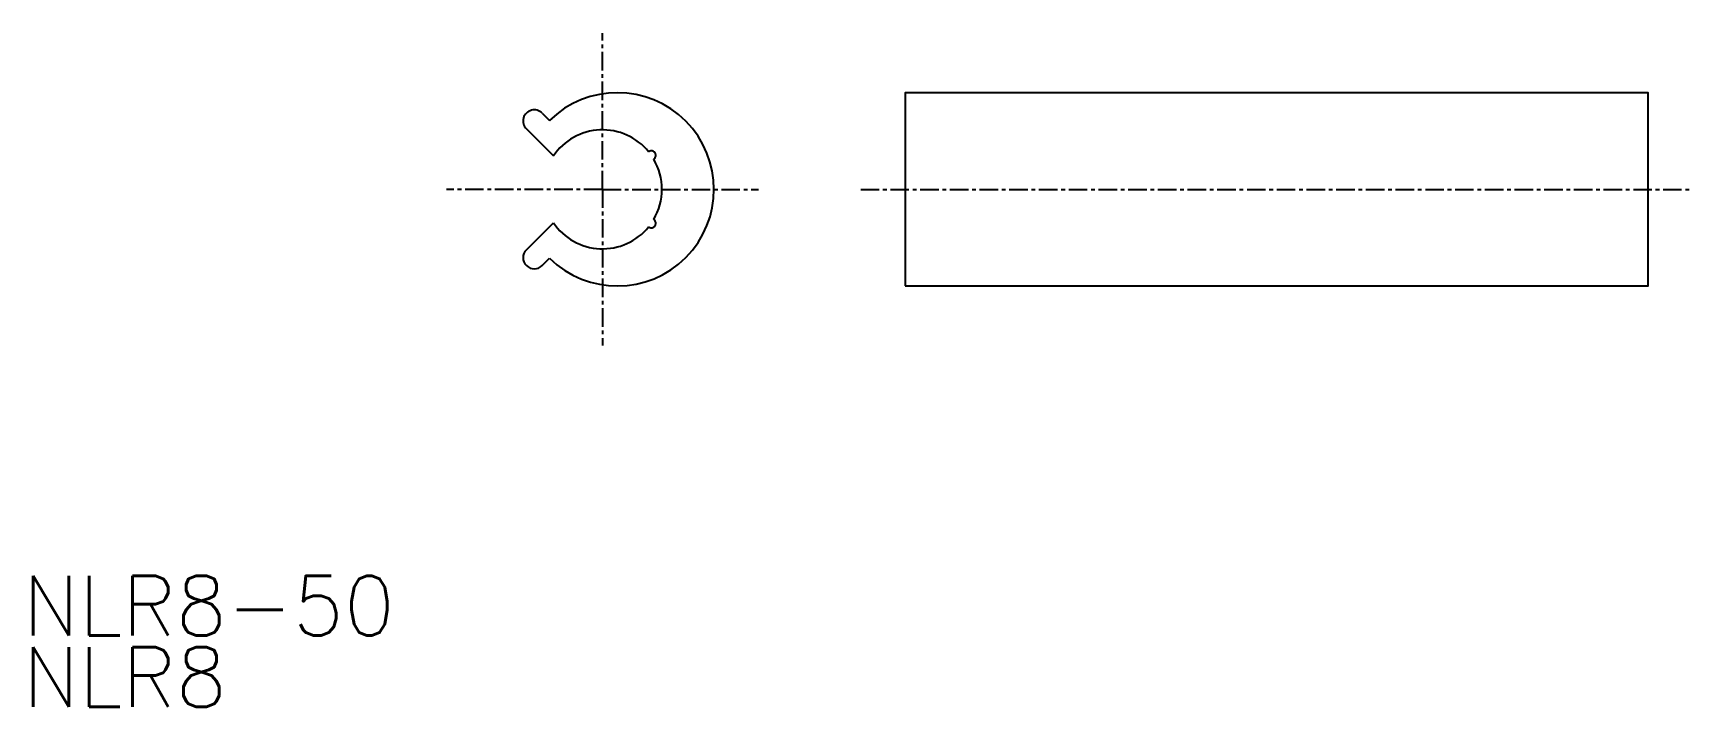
# Model space of a CAD drawing. Extents: x 21 to 132, y 35 to 80.
import ezdxf

# ---------------------------------------------------------------- set-up
doc = ezdxf.new("R2010")
doc.units = 0
doc.linetypes.add('CENTER', pattern=[2, 1.25, -0.25, 0.25, -0.25])
doc.layers.get('0').update_dxf_attribs({"linetype": 'CONTINUOUS'})
doc.layers.add('CENTER', color=1, linetype='CENTER')
doc.styles.get("Standard").update_dxf_attribs({"font": 'txt.shx', "bigfont": 'extfont.shx'})

msp = doc.modelspace()

# ---------------------------------------------------------------- linework, layer by layer
for p, q in [((54.934136, 75.126524), (55.431241, 74.623467)), ((53.873476, 74.065864), (55.691406, 72.247934)), ((53.873476, 65.934136), (55.691406, 67.752066)), ((54.934136, 64.873476), (55.434236, 65.373576))]:
    msp.add_line(p, q)
msp.add_lwpolyline([(79.37447, 63.5), (129.37447, 63.5), (129.37447, 76.5), (79.37447, 76.5)], close=True)
for centre, radius, start, end in [((60, 70), 6.5, 225.378095, 134.659007), ((54.403806, 74.596194), 0.75, 44.318014, 225), ((59, 70), 4, 39.116124, 145.806923), ((62.283882, 72.283882), 0.3, 302.668837, 126.967028), ((59, 70), 4, 329.480259, 30.519741), ((59, 70), 4, 214.193077, 320.883876), ((62.283882, 67.716118), 0.3, 233.032972, 57.331163), ((54.403806, 65.403806), 0.75, 135, 315)]:
    msp.add_arc(centre, radius, start, end)
at = {"layer": 'CENTER'}
for p, q in [((59, 70), (59, 80.5)), ((59, 70), (48.5, 70)), ((59, 70), (69.5, 70)), ((59, 70), (59, 59.5)), ((76.37447, 70), (132.37447, 70))]:
    msp.add_line(p, q, dxfattribs=at)

# ---------------------------------------------------------------- texts
for s, p in [('NLR8-50', (20, 40)), ('NLR8', (20, 35.2))]:
    msp.add_text(s, height=4).set_placement(p)

doc.saveas('drawing.dxf')
